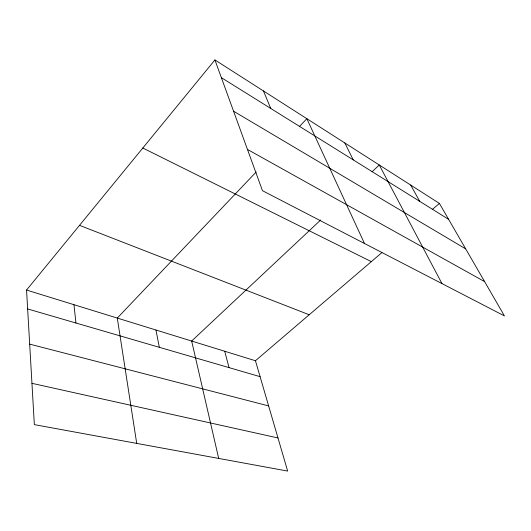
<?xml version="1.0" encoding="UTF-8"?>
<svg xmlns="http://www.w3.org/2000/svg" width="531" height="531" viewBox="0 0 531 531"><rect width="100%" height="100%" fill="white"/><g stroke="black" fill="none" stroke-linecap="round" stroke-linejoin="round"><path stroke-width="0.8" d="M26.55 290.052L255.444 360.741L287.649 471.07L34.342 424.627L26.55 290.052L214.922 59.93L439.416 203.426L504.45 315.932L262.46 190.689L214.922 59.93M256.188 171.991L117.291 318.076L136.713 443.398M299.438 126.504L306.858 118.698L364.485 243.49M320.697 219.967L191.664 341.048L218.686 458.426M372.045 171.785L379.287 164.995L441.965 283.594M255.444 360.741L381.922 252.59M432.519 209.32L439.416 203.426M31.953 383.329L277.985 437.962M29.683 344.121L268.633 405.923M27.645 308.942L260.09 376.665M79.517 225.343L309.215 314.757M142.819 148.016L371.342 261.637M247.466 149.437L484.624 281.636M233.567 111.211L465.694 248.893M221.374 77.665L448.622 219.356M410.682 185.06L419.709 201.329M344.831 142.972L353.261 159.897M263.449 90.947L270.757 108.457M224.726 351.257L229.02 367.611M155.961 330.016L159.32 347.307M73.948 304.688L75.953 323.021"/></g></svg>
